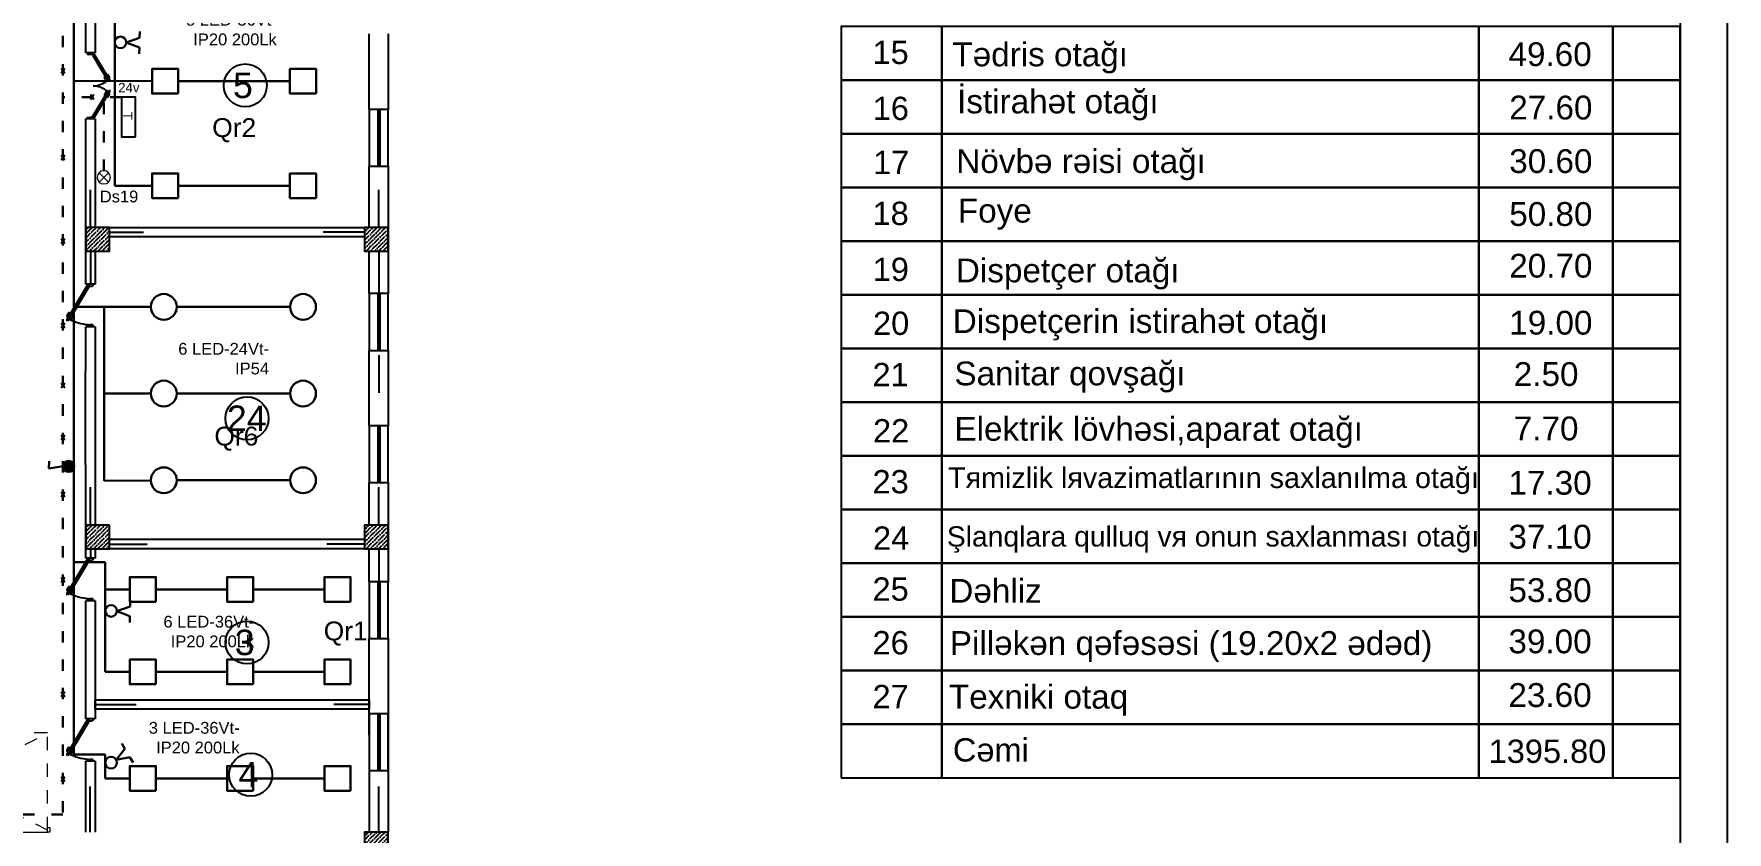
# Model space of a CAD drawing. Header units: millimetres. Extents: x 42452 to 2852333, y -419346 to 834876.
# Drawn here: x 2552441 to 2588276, y 308031 to 324931 of the extents above; entities that cross this region are included whole.
import ezdxf

# ---------------------------------------------------------------- set-up
doc = ezdxf.new("R2010")
doc.units = ezdxf.units.MM
for name, pattern in [('ACAD_ISO02W100', [15, 12, -3]), ('ACAD_ISO03W100', [30, 12, -18]), ('Штриховая', [564.444447, 282.222223, -282.222223])]:
    doc.linetypes.add(name, pattern=pattern)
for name, color, linetype, lineweight in [('0_Ном._пера__7_Ном._пера__7', 7, 'Continuous', 60), ('c_dv_l x_tti-25_Ном._пера__21_Ном._пера__21', 7, 'Continuous', 30), ('memar', 7, 'Continuous', 25), ('выкл1_IP54', 5, 'Continuous', 30), ('Выкл2_IP20', 5, 'Continuous', 30), ('ДВЕРИ', 7, 'Continuous', 5), ('Двери ArchiCAD_Ном._пера__143', 30, 'Continuous', 0), ('ДС', 5, 'Continuous', 30), ('надписи', 5, 'Continuous', 30), ('перегородка_Pen_No__7', 7, 'Continuous', 60), ('перегородка_Ном._пера__7_Ном._пера__7', 7, 'Continuous', 60), ('размер2_Ном._пера__148', 7, 'Continuous', 50), ('Соед_газа', 184, 'ACAD_ISO03W100', 30), ('Соедин', 5, 'Continuous', 30), ('Соедин_роз', 94, 'Continuous', 30), ('Соединение', 5, 'Continuous', 30), ('текст_свет', 5, 'Continuous', 30)]:
    doc.layers.add(name, color=color, linetype=linetype, lineweight=lineweight)
doc.layers.add('Layer2', color=7, linetype='Continuous')
doc.layers.add('размер', color=7, linetype='Continuous')
doc.layers.add('Двери ArchiCAD_Ном._пера__3', color=30, linetype='Continuous', lineweight=15, true_color=0xff6600)
doc.styles.add('Arial', font='arial.ttf', dxfattribs={"height": 200})
doc.styles.add('GENERATED_STYLE_1', font='times.ttf')
doc.styles.add('my_own', font='arial.ttf')
doc.styles.get("Standard").update_dxf_attribs({"font": 'arial.ttf'})
doc.styles.add('СГЕНЕРИР_СТИЛЬ_1', font='arial.ttf')

# ---------------------------------------------------------------- blocks, each defined once
blk = doc.blocks.new('Ворота гаражные подъемные 16')
at = {"layer": 'Двери ArchiCAD_Ном._пера__143', "linetype": 'Штриховая'}
for p, q in [((-1990, -2500), (-1990, -440)), ((-1990, -440), (1990, -2500)), ((1990, -440), (-1990, -2500)), ((1990, -440), (1990, -2500)), ((1990, -2500), (-1990, -2500))]:
    blk.add_line(p, q, dxfattribs=at)
at = {"layer": 'Двери ArchiCAD_Ном._пера__3', "linetype": 'Continuous'}
for p, q in [((-1990, -400), (-2040, -400)), ((-2040, -400), (-2040, -500)), ((-2040, -500), (-1990, -500)), ((-1990, -500), (-1990, -400)), ((-1990, -400), (1990, -400)), ((2040, -400), (1990, -400)), ((1990, -400), (1990, -500)), ((1990, -500), (2040, -500)), ((2040, -500), (2040, -400))]:
    blk.add_line(p, q, dxfattribs=at)
blk = doc.blocks.new('DSA')
at = {"layer": 'ДВЕРИ', "color": 251, "lineweight": 25, "true_color": 0x636466}
for p, q in [((153780, 788017), (153820, 788017)), ((153780, 787928), (153812, 787928)), ((153780, 787928), (153812, 787928)), ((153804, 787910), (153811, 787922)), ((153804, 787910), (154462, 787520)), ((153811, 787922), (153818, 787918)), ((153812, 787928), (153812, 787965)), ((153812, 787965), (153820, 787965)), ((153818, 787918), (153832, 787941)), ((153820, 787965), (153820, 788016)), ((153832, 787941), (154468, 787562)), ((155336, 787941), (154700, 787562)), ((155364, 787910), (154706, 787520)), ((155350, 787918), (155336, 787941)), ((155388, 788017), (155348, 788017)), ((155348, 787965), (155348, 788016)), ((155356, 787965), (155348, 787965)), ((155357, 787922), (155350, 787918)), ((155356, 787928), (155356, 787965)), ((155388, 787928), (155356, 787928)), ((155388, 787928), (155356, 787928)), ((155364, 787910), (155357, 787922)), ((154318, 787574), (154320, 787576)), ((154372, 787532), (154321, 787563)), ((154331, 787579), (154372, 787555)), ((154366, 787654), (154365, 787652)), ((154365, 787571), (154368, 787575)), ((154415, 787542), (154365, 787571)), ((154367, 787641), (154409, 787616)), ((154428, 787627), (154377, 787657)), ((154383, 787557), (154384, 787560)), ((154388, 787610), (154391, 787615)), ((154391, 787615), (154441, 787585)), ((154401, 787550), (154394, 787538)), ((154411, 787605), (154410, 787603)), ((154418, 787546), (154415, 787542)), ((154426, 787594), (154433, 787605)), ((154441, 787585), (154438, 787580)), ((154456, 787542), (154468, 787562)), ((154470, 787534), (154456, 787542)), ((154462, 787520), (154470, 787534)), ((154698, 787534), (154712, 787542)), ((154706, 787520), (154698, 787534)), ((154712, 787542), (154700, 787562)), ((154777, 787615), (154727, 787585)), ((154727, 787585), (154730, 787580)), ((154742, 787594), (154735, 787605)), ((154740, 787627), (154791, 787657)), ((154750, 787546), (154753, 787542)), ((154753, 787542), (154803, 787571)), ((154757, 787605), (154758, 787603)), ((154801, 787641), (154760, 787616)), ((154767, 787550), (154775, 787538)), ((154780, 787610), (154777, 787615)), ((154785, 787557), (154784, 787560)), ((154837, 787579), (154796, 787555)), ((154797, 787532), (154847, 787563)), ((154803, 787571), (154800, 787575)), ((154802, 787654), (154804, 787652)), ((154850, 787574), (154848, 787576))]:
    blk.add_line(p, q, dxfattribs=at)
for centre, radius, start, end in [((154002, 787952), 583, 319.7101, 357.5846), ((155160, 787950), 576, 182.1815, 220.5237), ((154325, 787569), 7.98, 149.2867, 239.2867), ((154327, 787572), 7.98, 59.2867, 149.2867), ((154371, 787648), 7.98, 149.2867, 239.2867), ((154373, 787650), 7.98, 59.2867, 149.2867), ((154376, 787561), 7.98, 239.2867, 329.2867), ((154380, 787546), 16, 239.2867, 329.2867), ((154404, 787609), 7.98, 329.2867, 59.2867), ((154420, 787613), 16, 329.2867, 59.2867), ((154748, 787613), 16, 120.7133, 210.7133), ((154764, 787609), 7.98, 120.7133, 210.7133), ((154788, 787546), 16, 210.7133, 300.7133), ((154792, 787561), 7.98, 210.7133, 300.7133), ((154795, 787650), 7.98, 30.7133, 120.7133), ((154797, 787648), 7.98, 300.7133, 30.7133), ((154842, 787572), 7.98, 30.7133, 120.7133), ((154843, 787569), 7.98, 300.7133, 30.7133)]:
    blk.add_arc(centre, radius, start, end, dxfattribs=at)
blk = doc.blocks.new('qapi 700')
at = {"layer": 'ДВЕРИ', "color": 251, "lineweight": 25, "true_color": 0x636466}
for p, q in [((1281620, 90086), (1281659, 90086)), ((1281659, 90034), (1281659, 90086)), ((1282420, 90086), (1282380, 90086)), ((1282380, 90034), (1282380, 90085)), ((1281620, 89997), (1281651, 89997)), ((1281651, 89997), (1281651, 90034)), ((1281651, 90034), (1281659, 90034)), ((1282368, 90010), (1281735, 89633)), ((1282395, 89980), (1281741, 89591)), ((1282382, 89987), (1282368, 90010)), ((1282388, 90034), (1282380, 90034)), ((1282388, 89991), (1282382, 89987)), ((1282388, 89997), (1282388, 90034)), ((1282420, 89997), (1282388, 89997)), ((1282420, 89997), (1282388, 89997)), ((1282395, 89980), (1282388, 89991)), ((1281733, 89605), (1281747, 89613)), ((1281741, 89591), (1281733, 89605)), ((1281747, 89613), (1281735, 89633)), ((1281812, 89685), (1281762, 89656)), ((1281762, 89656), (1281765, 89651)), ((1281776, 89665), (1281770, 89676)), ((1281775, 89698), (1281826, 89728)), ((1281785, 89617), (1281787, 89613)), ((1281787, 89613), (1281837, 89642)), ((1281792, 89676), (1281793, 89674)), ((1281835, 89712), (1281794, 89687)), ((1281802, 89622), (1281809, 89609)), ((1281814, 89681), (1281812, 89685)), ((1281820, 89629), (1281818, 89631)), ((1281872, 89650), (1281831, 89626)), ((1281831, 89604), (1281881, 89634)), ((1281837, 89642), (1281835, 89646)), ((1281836, 89725), (1281838, 89722)), ((1281884, 89645), (1281883, 89647))]:
    blk.add_line(p, q, dxfattribs=at)
for centre, radius, start, end in [((1282471, 90052), 821, 183.4077, 209.5706), ((1281783, 89684), 15.9, 120.7133, 210.7133), ((1281798, 89680), 7.94, 120.7133, 210.7133), ((1281823, 89617), 15.9, 210.7133, 300.7133), ((1281827, 89633), 7.94, 210.7133, 300.7133), ((1281830, 89721), 7.94, 30.7133, 120.7133), ((1281831, 89718), 7.94, 300.7133, 30.7133), ((1281876, 89643), 7.94, 30.7133, 120.7133), ((1281877, 89641), 7.94, 300.7133, 30.7133)]:
    blk.add_arc(centre, radius, start, end, dxfattribs=at)
blk = doc.blocks.new('выкл2_IP20')
at = {"layer": 'Выкл2_IP20'}
for p, q in [((-105, 409), (-239, 409)), ((0, 125), (-105, 409)), ((0, 125), (105, 409)), ((105, 409), (239, 409))]:
    blk.add_line(p, q, dxfattribs=at)
blk.add_circle((0, 0), 125, dxfattribs=at)
blk = doc.blocks.new('х')
at = {"layer": 'Соед_газа', "color": 4, "ltscale": 25}
for p, q in [((38, 50), (-38, -50)), ((-38, 50), (38, -50))]:
    blk.add_line(p, q, dxfattribs=at)
blk = doc.blocks.new('дс')
at = {"layer": 'ДС', "linetype": 'Continuous', "lineweight": 0}
for p, q in [((-99, 99), (99, -99)), ((-99, -99), (99, 99))]:
    blk.add_line(p, q, dxfattribs=at)
blk.add_circle((0, 0), 140, dxfattribs=at)
blk = doc.blocks.new('выкл1_IP54')
at = {"layer": 'выкл1_IP54'}
blk.add_hatch(color=256, dxfattribs=at).paths.add_polyline_path([(125, 0, 1), (-125, 0, 1)])
for p, q in [((0, 125), (-70, 447)), ((-70, 447), (99, 447))]:
    blk.add_line(p, q, dxfattribs=at)
blk.add_circle((0, 0), 125, dxfattribs=at)

msp = doc.modelspace()

# ---------------------------------------------------------------- hatches: boundary and pattern name
at = {"layer": 'memar', "lineweight": 25}
h = msp.add_hatch(dxfattribs=at)
h.set_pattern_fill('ANSI36', color=256, scale=500)
h.set_pattern_definition([(45, (803142.44, 2602928.38), (33.1456304, 121.533978), [156.25, -31.25, 0, -31.25])])
h.paths.add_polyline_path([(2553540.05675, 320830.86639), (2553540.05675, 320330.86639), (2554040.05675, 320330.86639), (2554040.05675, 320830.86639)])
h = msp.add_hatch(dxfattribs=at)
h.set_pattern_fill('ANSI36', color=256, scale=500)
h.set_pattern_definition([(45, (797242.26, 2602928.38), (33.1456304, 121.533978), [156.25, -31.25, 0, -31.25])])
h.paths.add_polyline_path([(2559440.23291, 320830.86639), (2559440.23291, 320330.86639), (2559940.23291, 320330.86639), (2559940.23291, 320830.86639)])
h = msp.add_hatch(dxfattribs=at)
h.set_pattern_fill('ANSI36', color=256, scale=500)
h.set_pattern_definition([(45, (803142.44, 2596628.38), (33.1456304, 121.533978), [156.25, -31.25, 0, -31.25])])
h.paths.add_polyline_path([(2553540.05675, 314530.86639), (2553540.05675, 314030.86639), (2554040.05675, 314030.86639), (2554040.05675, 314530.86639)])
h = msp.add_hatch(dxfattribs=at)
h.set_pattern_fill('ANSI36', color=256, scale=500)
h.set_pattern_definition([(45, (797242.26, 2596628.38), (33.1456304, 121.533978), [156.25, -31.25, 0, -31.25])])
h.paths.add_polyline_path([(2559440.23291, 314530.86639), (2559440.23291, 314030.86639), (2559940.23291, 314030.86639), (2559940.23291, 314530.86639)])
h = msp.add_hatch(dxfattribs=at)
h.set_pattern_fill('ANSI36', color=256, scale=500)
h.set_pattern_definition([(45, (797242.066, 2590228.38), (33.1456304, 121.533978), [156.25, -31.25, 0, -31.25])])
h.paths.add_polyline_path([(2559440.42783, 308030.86639), (2559440.42783, 307230.86639), (2559940.42783, 307230.86639), (2559940.42783, 308030.86639)])

# ---------------------------------------------------------------- linework, layer by layer
at = {"color": 5, "lineweight": 30}
for p, q in [((2553952.13871, 313746.4318), (2553284.10499, 313746.4318)), ((2553952.13871, 309673.19406), (2553284.10499, 309673.19406)), ((2553952.13871, 309169.14417), (2553952.13871, 309673.19406))]:
    msp.add_line(p, q, dxfattribs=at)
for points in [[(2555495.82191, 323664.94496), (2554941.27963, 323664.94496), (2554941.27963, 324188.78336), (2555495.82191, 324188.78336)], [(2558413.57724, 323664.94496), (2557859.03496, 323664.94496), (2557859.03496, 324188.78336), (2558413.57724, 324188.78336)], [(2555495.82191, 321452.81939), (2554941.27963, 321452.81939), (2554941.27963, 321976.65779), (2555495.82191, 321976.65779)], [(2558413.57724, 321452.81939), (2557859.03496, 321452.81939), (2557859.03496, 321976.65779), (2558413.57724, 321976.65779)], [(2555023.8472, 312907.4236), (2554469.30492, 312907.4236), (2554469.30492, 313431.26201), (2555023.8472, 313431.26201)], [(2557083.38909, 312907.4236), (2556528.84681, 312907.4236), (2556528.84681, 313431.26201), (2557083.38909, 313431.26201)], [(2559142.93098, 312907.4236), (2558588.3887, 312907.4236), (2558588.3887, 313431.26201), (2559142.93098, 313431.26201)], [(2555023.8472, 311160.5505), (2554469.30492, 311160.5505), (2554469.30492, 311684.3889), (2555023.8472, 311684.3889)], [(2557083.38909, 311160.5505), (2556528.84681, 311160.5505), (2556528.84681, 311684.3889), (2557083.38909, 311684.3889)], [(2559142.93098, 311160.5505), (2558588.3887, 311160.5505), (2558588.3887, 311684.3889), (2559142.93098, 311684.3889)], [(2555023.8472, 308907.22497), (2554469.30492, 308907.22497), (2554469.30492, 309431.06337), (2555023.8472, 309431.06337)], [(2557083.38909, 308907.22497), (2556528.84681, 308907.22497), (2556528.84681, 309431.06337), (2557083.38909, 309431.06337)], [(2559142.93098, 308907.22497), (2558588.3887, 308907.22497), (2558588.3887, 309431.06337), (2559142.93098, 309431.06337)]]:
    msp.add_lwpolyline(points, close=True, dxfattribs=at)
at = {"layer": 'c_dv_l x_tti-25_Ном._пера__21_Ном._пера__21', "linetype": 'Continuous', "lineweight": 25, "flags": 128}
for points in [[(2504668.48455, 347094.91914), (2588276.03655, 347094.91914), (2588276.03655, 287972.43594), (2504668.48455, 287972.43594)], [(2508649.79655, 346099.59114), (2587280.70855, 346099.59114), (2587280.70855, 288967.76394), (2508649.79655, 288967.76394)]]:
    msp.add_lwpolyline(points, close=True, dxfattribs=at)
at = {"layer": 'Layer2', "color": 4}
msp.add_lwpolyline([(2554593.85444, 322753.87753), (2554593.85444, 323593.88607), (2554294.82112, 323593.88607), (2554294.82112, 322753.87753)], close=True, dxfattribs=at)
at = {"layer": 'memar', "color": 0, "lineweight": 25}
for p, q in [((2553739.8803, 324531.03607), (2553539.8803, 324531.03607)), ((2553739.8803, 323131.03607), (2553539.8803, 323131.03607))]:
    msp.add_line(p, q, dxfattribs=at)
at = {"layer": 'memar', "color": 251, "linetype": 'ACAD_ISO02W100', "lineweight": 25, "ltscale": 10, "true_color": 0x636466}
for p, q in [((2553570.11107, 324509.78859), (2553580.42503, 324503.66137)), ((2553580.42503, 324503.66137), (2553576.86217, 324497.664)), ((2553576.86217, 324497.664), (2553596.53507, 324485.97691)), ((2553585.33542, 324531.03607), (2553585.33542, 324503.13268)), ((2553585.33542, 324531.03607), (2553585.33542, 324503.13268)), ((2553585.33542, 324503.13268), (2553617.68253, 324503.13268)), ((2553570.11107, 323146.62289), (2553580.42503, 323152.75011)), ((2553576.86217, 323158.74748), (2553596.53507, 323170.43456)), ((2553580.42503, 323152.75011), (2553576.86217, 323158.74748)), ((2553585.33542, 323125.37541), (2553585.33542, 323153.2788)), ((2553585.33542, 323125.37541), (2553585.33542, 323153.2788)), ((2553585.33542, 323153.2788), (2553617.68253, 323153.2788))]:
    msp.add_line(p, q, dxfattribs=at)
at = {"layer": 'memar', "lineweight": 25}
for p, q in [((2559740.2329, 320830.86639), (2559740.2329, 321630.86639)), ((2554040.05675, 320730.86639), (2554763.32715, 320730.86639)), ((2559440.23291, 320730.86639), (2558563.32715, 320730.86639)), ((2559740.2329, 320330.86639), (2559740.05661, 319430.86639)), ((2559740.2329, 318130.86639), (2559740.2329, 317330.86639)), ((2559740.2329, 314530.86639), (2559740.2329, 315330.86639)), ((2554040.05675, 314130.86639), (2554840.05675, 314130.86639)), ((2559440.23291, 314130.86639), (2558640.23291, 314130.86639)), ((2559740.2329, 314030.86639), (2559740.05661, 313330.79026)), ((2553740.05675, 310730.86639), (2554607.09614, 310730.86639)), ((2559540.17431, 310730.87544), (2558791.53296, 310730.86791))]:
    msp.add_line(p, q, dxfattribs=at)
at = {"layer": 'memar', "color": 0, "lineweight": 25}
for points in [[(2553539.8803, 324531.03607), (2553539.8803, 329530.86639)], [(2553740.05675, 326730.86639), (2553739.8803, 324531.03607)], [(2559540.05675, 323330.79026), (2559540.05675, 324930.79026)], [(2559940.05675, 324930.79026), (2559940.05675, 323330.79026)], [(2553539.72126, 319631.24584), (2553539.8803, 323131.03607)], [(2553739.8803, 323131.03607), (2553740.05675, 320830.86639)], [(2559540.05675, 320830.86639), (2559540.05675, 322130.79026)], [(2559940.05675, 322130.79026), (2559940.05675, 319430.86639)], [(2553740.05675, 320330.86639), (2553739.94129, 319631.24584)], [(2559540.05675, 319430.86639), (2559540.05675, 320330.86639)], [(2553740.05675, 319631.24584), (2553539.63764, 319631.24584)], [(2553539.63764, 317791.24584), (2553539.68035, 318731.24584)], [(2553740.05675, 318731.24584), (2553539.63764, 318731.24584)], [(2553739.79276, 318731.24584), (2553739.63764, 317791.24584)], [(2559540.05675, 316630.86639), (2559540.05675, 318230.86639)], [(2559940.05675, 318230.86639), (2559940.05675, 316630.86639)], [(2553539.8803, 313830.86639), (2553531.88552, 317791.24584)], [(2553739.63764, 317791.24584), (2553739.8803, 314530.86639)], [(2559540.05675, 314530.86639), (2559540.05675, 315430.86639)], [(2559940.05675, 315430.86639), (2559940.05675, 313330.79026)], [(2553739.8803, 314030.86639), (2553739.8803, 313830.86639)], [(2559540.05675, 313330.79026), (2559540.05675, 314030.86639)], [(2553739.8803, 313830.86639), (2553539.8803, 313830.86639)], [(2553539.8803, 310430.86639), (2553539.8803, 312930.86639)], [(2553739.8803, 312930.86639), (2553539.8803, 312930.86639)], [(2553739.8803, 312930.86639), (2553739.97033, 310430.86639)], [(2553740.05675, 310430.86639), (2553539.8803, 310430.86639)], [(2553539.8803, 308030.86639), (2553539.8803, 309530.86639)], [(2553740.05675, 309530.86639), (2553539.8803, 309530.86639)], [(2553740.00274, 309530.86639), (2553740.05675, 308030.86639)]]:
    msp.add_lwpolyline(points, dxfattribs=at)
for points in [[(2559940.05661, 322130.79026), (2559940.05661, 323330.79026), (2559540.05661, 323330.79026), (2559540.05661, 322130.79026)], [(2559440.23291, 320630.86639), (2554040.05675, 320630.86639), (2554040.05675, 320830.86639), (2559440.23291, 320830.86639)], [(2559940.05661, 318230.86639), (2559940.05661, 319430.86639), (2559540.05661, 319430.86639), (2559540.05661, 318230.86639)], [(2559940.05661, 315430.86639), (2559940.05661, 316630.86639), (2559540.05661, 316630.86639), (2559540.05661, 315430.86639)], [(2559440.23291, 314030.86639), (2554040.05675, 314030.86639), (2554040.05675, 314230.86639), (2559440.23291, 314230.86639)], [(2559940.05661, 312130.79026), (2559940.05661, 313330.79026), (2559540.05661, 313330.79026), (2559540.05661, 312130.79026)], [(2559940.42783, 308030.86639), (2559540.42783, 308030.86639), (2559540.05661, 312130.79026), (2559940.05661, 312130.79026)], [(2559540.17431, 310630.87544), (2553740.05675, 310630.86639), (2553740.05675, 310830.86639), (2559540.17431, 310830.87544)], [(2559940.19545, 309334.71996), (2559940.19545, 310534.71996), (2559540.19545, 310534.71996), (2559540.19545, 309334.71996)]]:
    msp.add_lwpolyline(points, close=True, dxfattribs=at)
at = {"layer": 'memar', "color": 146, "lineweight": 25, "true_color": 0x105689}
for points in [[(2559771.19401, 323330.79026), (2559721.19401, 323330.79026), (2559721.19401, 322130.79026), (2559771.19401, 322130.79026)], [(2559771.19401, 319430.86639), (2559721.19401, 319430.86639), (2559721.19401, 318230.86639), (2559771.19401, 318230.86639)], [(2559771.19401, 316630.86639), (2559721.19401, 316630.86639), (2559721.19401, 315430.86639), (2559771.19401, 315430.86639)], [(2559771.19401, 313330.79026), (2559721.19401, 313330.79026), (2559721.19401, 312130.79026), (2559771.19401, 312130.79026)], [(2559771.33286, 310534.71996), (2559721.33286, 310534.71996), (2559721.33286, 309334.71996), (2559771.33286, 309334.71996)]]:
    msp.add_lwpolyline(points, close=True, dxfattribs=at)
at = {"layer": 'memar', "lineweight": 25}
for points in [[(2553637.87169, 320830.86639), (2553637.87169, 321630.86639)], [(2553637.87169, 320330.86639), (2553639.63764, 319631.24584)], [(2553637.87169, 314530.86639), (2553637.87169, 315330.86639)], [(2553637.87169, 314030.86639), (2553637.87169, 313830.86639)], [(2553633.21148, 308030.86639), (2553633.21148, 308995.47594)], [(2559740.42783, 308030.86639), (2559740.42783, 308995.47594)]]:
    msp.add_lwpolyline(points, dxfattribs=at)
at = {"layer": 'memar', "color": 3, "lineweight": 25}
for points in [[(2554040.05675, 320830.86639), (2553540.05675, 320830.86639), (2553540.05675, 320330.86639), (2554040.05675, 320330.86639)], [(2559940.23291, 320830.86639), (2559440.23291, 320830.86639), (2559440.23291, 320330.86639), (2559940.23291, 320330.86639)], [(2554040.05675, 314530.86639), (2553540.05675, 314530.86639), (2553540.05675, 314030.86639), (2554040.05675, 314030.86639)], [(2559940.23291, 314530.86639), (2559440.23291, 314530.86639), (2559440.23291, 314030.86639), (2559940.23291, 314030.86639)], [(2559940.42783, 308030.86639), (2559440.42783, 308030.86639), (2559440.42783, 307230.86639), (2559940.42783, 307230.86639)]]:
    msp.add_lwpolyline(points, close=True, dxfattribs=at)
at = {"layer": 'memar', "color": 0, "lineweight": 25}
for centre in [(2556914.29693, 323838.90108), (2557029.19029, 309247.04387)]:
    msp.add_circle(centre, 454.87332, dxfattribs=at)
at = {"layer": 'memar', "lineweight": 25}
for centre in [(2556951.45588, 316791.03702), (2556951.45588, 312045.83351)]:
    msp.add_circle(centre, 454.87332, dxfattribs=at)
at = {"layer": 'размер2_Ном._пера__148', "linetype": 'Continuous', "lineweight": 25, "flags": 128}
for points in [[(2569528.15058, 323947.91414), (2571658.45753, 323947.91414), (2571658.45753, 325084.07785), (2569528.15058, 325084.07785)], [(2571658.45753, 323947.91414), (2583020.09464, 323947.91414), (2583020.09464, 325084.07785), (2571658.45753, 325084.07785)], [(2583020.09464, 323947.91414), (2585860.50392, 323947.91414), (2585860.50392, 325084.07785), (2583020.09464, 325084.07785)], [(2585860.50392, 323947.91414), (2587280.70855, 323947.91414), (2587280.70855, 325084.07785), (2585860.50392, 325084.07785)], [(2569528.15058, 322811.75043), (2571658.45753, 322811.75043), (2571658.45753, 323947.91414), (2569528.15058, 323947.91414)], [(2571658.45753, 322811.75043), (2583020.09464, 322811.75043), (2583020.09464, 323947.91414), (2571658.45753, 323947.91414)], [(2583020.09464, 322811.75043), (2585860.50392, 322811.75043), (2585860.50392, 323947.91414), (2583020.09464, 323947.91414)], [(2585860.50392, 322811.75043), (2587280.70855, 322811.75043), (2587280.70855, 323947.91414), (2585860.50392, 323947.91414)], [(2569528.15058, 321675.58672), (2571658.45753, 321675.58672), (2571658.45753, 322811.75043), (2569528.15058, 322811.75043)], [(2571658.45753, 321675.58672), (2583020.09464, 321675.58672), (2583020.09464, 322811.75043), (2571658.45753, 322811.75043)], [(2583020.09464, 321675.58672), (2585860.50392, 321675.58672), (2585860.50392, 322811.75043), (2583020.09464, 322811.75043)], [(2585860.50392, 321675.58672), (2587280.70855, 321675.58672), (2587280.70855, 322811.75043), (2585860.50392, 322811.75043)], [(2569528.15058, 320539.42301), (2571658.45753, 320539.42301), (2571658.45753, 321675.58672), (2569528.15058, 321675.58672)], [(2571658.45753, 320539.42301), (2583020.09464, 320539.42301), (2583020.09464, 321675.58672), (2571658.45753, 321675.58672)], [(2583020.09464, 320539.42301), (2585860.50392, 320539.42301), (2585860.50392, 321675.58672), (2583020.09464, 321675.58672)], [(2585860.50392, 320539.42301), (2587280.70855, 320539.42301), (2587280.70855, 321675.58672), (2585860.50392, 321675.58672)], [(2569528.15058, 319403.2593), (2571658.45753, 319403.2593), (2571658.45753, 320539.42301), (2569528.15058, 320539.42301)], [(2571658.45753, 319403.2593), (2583020.09464, 319403.2593), (2583020.09464, 320539.42301), (2571658.45753, 320539.42301)], [(2583020.09464, 319403.2593), (2585860.50392, 319403.2593), (2585860.50392, 320539.42301), (2583020.09464, 320539.42301)], [(2585860.50392, 319403.2593), (2587280.70855, 319403.2593), (2587280.70855, 320539.42301), (2585860.50392, 320539.42301)], [(2569528.15058, 318267.09558), (2571658.45753, 318267.09558), (2571658.45753, 319403.2593), (2569528.15058, 319403.2593)], [(2571658.45753, 318267.09558), (2583020.09464, 318267.09558), (2583020.09464, 319403.2593), (2571658.45753, 319403.2593)], [(2583020.09464, 318267.09558), (2585860.50392, 318267.09558), (2585860.50392, 319403.2593), (2583020.09464, 319403.2593)], [(2585860.50392, 318267.09558), (2587280.70855, 318267.09558), (2587280.70855, 319403.2593), (2585860.50392, 319403.2593)], [(2569528.15058, 317130.93187), (2571658.45753, 317130.93187), (2571658.45753, 318267.09558), (2569528.15058, 318267.09558)], [(2571658.45753, 317130.93187), (2583020.09464, 317130.93187), (2583020.09464, 318267.09558), (2571658.45753, 318267.09558)], [(2583020.09464, 317130.93187), (2585860.50392, 317130.93187), (2585860.50392, 318267.09558), (2583020.09464, 318267.09558)], [(2585860.50392, 317130.93187), (2587280.70855, 317130.93187), (2587280.70855, 318267.09558), (2585860.50392, 318267.09558)], [(2569528.15058, 315994.76816), (2571658.45753, 315994.76816), (2571658.45753, 317130.93187), (2569528.15058, 317130.93187)], [(2571658.45753, 315994.76816), (2583020.09464, 315994.76816), (2583020.09464, 317130.93187), (2571658.45753, 317130.93187)], [(2583020.09464, 315994.76816), (2585860.50392, 315994.76816), (2585860.50392, 317130.93187), (2583020.09464, 317130.93187)], [(2585860.50392, 315994.76816), (2587280.70855, 315994.76816), (2587280.70855, 317130.93187), (2585860.50392, 317130.93187)], [(2569528.15058, 314858.60445), (2571658.45753, 314858.60445), (2571658.45753, 315994.76816), (2569528.15058, 315994.76816)], [(2571658.45753, 314858.60445), (2583020.09464, 314858.60445), (2583020.09464, 315994.76816), (2571658.45753, 315994.76816)], [(2583020.09464, 314858.60445), (2585860.50392, 314858.60445), (2585860.50392, 315994.76816), (2583020.09464, 315994.76816)], [(2585860.50392, 314858.60445), (2587280.70855, 314858.60445), (2587280.70855, 315994.76816), (2585860.50392, 315994.76816)], [(2569528.15058, 313722.44074), (2571658.45753, 313722.44074), (2571658.45753, 314858.60445), (2569528.15058, 314858.60445)], [(2571658.45753, 313722.44074), (2583020.09464, 313722.44074), (2583020.09464, 314858.60445), (2571658.45753, 314858.60445)], [(2583020.09464, 313722.44074), (2585860.50392, 313722.44074), (2585860.50392, 314858.60445), (2583020.09464, 314858.60445)], [(2585860.50392, 313722.44074), (2587280.70855, 313722.44074), (2587280.70855, 314858.60445), (2585860.50392, 314858.60445)], [(2569528.15058, 312586.27703), (2571658.45753, 312586.27703), (2571658.45753, 313722.44074), (2569528.15058, 313722.44074)], [(2571658.45753, 312586.27703), (2583020.09464, 312586.27703), (2583020.09464, 313722.44074), (2571658.45753, 313722.44074)], [(2583020.09464, 312586.27703), (2585860.50392, 312586.27703), (2585860.50392, 313722.44074), (2583020.09464, 313722.44074)], [(2585860.50392, 312586.27703), (2587280.70855, 312586.27703), (2587280.70855, 313722.44074), (2585860.50392, 313722.44074)], [(2569528.15058, 311450.11332), (2571658.45753, 311450.11332), (2571658.45753, 312586.27703), (2569528.15058, 312586.27703)], [(2571658.45753, 311450.11332), (2583020.09464, 311450.11332), (2583020.09464, 312586.27703), (2571658.45753, 312586.27703)], [(2583020.09464, 311450.11332), (2585860.50392, 311450.11332), (2585860.50392, 312586.27703), (2583020.09464, 312586.27703)], [(2585860.50392, 311450.11332), (2587280.70855, 311450.11332), (2587280.70855, 312586.27703), (2585860.50392, 312586.27703)], [(2569528.15058, 310313.94961), (2571658.45753, 310313.94961), (2571658.45753, 311450.11332), (2569528.15058, 311450.11332)], [(2571658.45753, 310313.94961), (2583020.09464, 310313.94961), (2583020.09464, 311450.11332), (2571658.45753, 311450.11332)], [(2583020.09464, 310313.94961), (2585860.50392, 310313.94961), (2585860.50392, 311450.11332), (2583020.09464, 311450.11332)], [(2585860.50392, 310313.94961), (2587280.70855, 310313.94961), (2587280.70855, 311450.11332), (2585860.50392, 311450.11332)], [(2569528.15058, 309177.7859), (2571658.45753, 309177.7859), (2571658.45753, 310313.94961), (2569528.15058, 310313.94961)], [(2571658.45753, 309177.7859), (2583020.09464, 309177.7859), (2583020.09464, 310313.94961), (2571658.45753, 310313.94961)], [(2583020.09464, 309177.7859), (2585860.50392, 309177.7859), (2585860.50392, 310313.94961), (2583020.09464, 310313.94961)], [(2585860.50392, 309177.7859), (2587280.70855, 309177.7859), (2587280.70855, 310313.94961), (2585860.50392, 310313.94961)]]:
    msp.add_lwpolyline(points, close=True, dxfattribs=at)
at = {"layer": 'Соед_газа', "ltscale": 20}
for p, q in [((2553055.0928, 329687.71366), (2553055.0928, 308406.43257)), ((2554294.82112, 323593.88607), (2553055.0928, 323593.88607)), ((2553920.09067, 322032.5628), (2553920.09067, 323593.88607)), ((2553055.0928, 308406.43257), (2551274.34999, 308406.43257))]:
    msp.add_line(p, q, dxfattribs=at)
at = {"layer": 'Соедин'}
for centre in [(2555189.50411, 319149.89257), (2558137.60911, 319149.89257), (2555189.50411, 317314.97641), (2558137.60911, 317314.97641), (2555189.50411, 315480.06026), (2558137.60911, 315480.06026)]:
    msp.add_circle(centre, 273.88803, dxfattribs=at)
at = {"layer": 'Соедин_роз', "color": 5, "lineweight": 30}
for p, q in [((2553284.10499, 309673.19406), (2553284.10499, 334293.44488)), ((2554151.27537, 321714.73859), (2554151.27537, 326138.98973)), ((2553284.10499, 323936.31398), (2554941.27963, 323926.86416)), ((2557859.03496, 323926.86416), (2555495.82191, 323926.86416)), ((2554151.27537, 321714.73859), (2554941.27963, 321714.73859)), ((2557859.03496, 321714.73859), (2555495.82191, 321714.73859)), ((2555463.39213, 319149.89257), (2557863.72108, 319149.89257)), ((2555463.39213, 317314.97641), (2557863.72108, 317314.97641)), ((2555463.39213, 315480.06026), (2557863.72108, 315480.06026)), ((2553952.13871, 311422.4697), (2553952.13871, 313746.4318)), ((2554469.30492, 313169.34281), (2553952.13871, 313169.34281)), ((2556528.84681, 313169.34281), (2555023.8472, 313169.34281)), ((2558588.3887, 313169.34281), (2557083.38909, 313169.34281)), ((2554469.30492, 311422.4697), (2553952.13871, 311422.4697)), ((2556528.84681, 311422.4697), (2555023.8472, 311422.4697)), ((2558588.3887, 311422.4697), (2557083.38909, 311422.4697)), ((2554469.30492, 309169.14417), (2553952.13871, 309169.14417)), ((2556528.84681, 309169.14417), (2555023.8472, 309169.14417)), ((2558588.3887, 309169.14417), (2557083.38909, 309169.14417))]:
    msp.add_line(p, q, dxfattribs=at)
at = {"layer": 'Соединение', "color": 5}
for p, q in [((2554915.61608, 319149.89257), (2553284.10499, 319149.89257)), ((2553928.33809, 319149.89257), (2553928.33809, 315467.21855)), ((2554915.61608, 317314.97641), (2553928.33809, 317314.97641))]:
    msp.add_line(p, q, dxfattribs=at)
at = {"layer": 'Соединение'}
msp.add_line((2554915.63066, 315477.23373), (2553928.33809, 315467.21855), dxfattribs=at)

# ---------------------------------------------------------------- block references
at = {"layer": 'memar', "color": 1, "lineweight": 25, "xscale": 0.8742429527605249, "yscale": 0.8742429527605249, "zscale": 0.8742429527605249, "rotation": 90.00000000000001}
msp.add_blockref('DSA', (3242535.82336, 188684.1533), dxfattribs=at)
at = {"layer": 'memar', "lineweight": 25, "xscale": -1.121843277023546, "yscale": 1.121843277023546, "zscale": 1.121843277023546, "rotation": 270}
for p in [(2452623.3823, -1119042.56442), (2452623.3823, -1124842.94387), (2452623.3823, -1128242.94387)]:
    msp.add_blockref('qapi 700', p, dxfattribs=at)
at = {"layer": 'memar', "color": 21, "linetype": 'Continuous', "lineweight": 25, "true_color": 0xff9955, "xscale": -1, "zscale": 1000, "rotation": 180}
msp.add_blockref('Ворота гаражные подъемные 16', (2550739.8803, 307630.86639), dxfattribs=at)
at = {"layer": 'выкл1_IP54', "xscale": 0.9382165775545692, "yscale": 0.9382165775545692, "zscale": 0.9382165775545692, "rotation": 87.19755679811637}
msp.add_blockref('выкл1_IP54', (2553179.06117, 315772.72053), dxfattribs=at)
at = {"layer": 'Выкл2_IP20', "xscale": 0.9814641926970523, "yscale": 0.9814641926970523, "zscale": 0.9814641926970523}
for p, rotation in [((2554273.93375, 324750.98336), 268.8515614581847), ((2554074.79709, 312714.84531), 268.8515614581847), ((2554074.79709, 309501.77425), 300.6385987355011)]:
    msp.add_blockref('выкл2_IP20', p, dxfattribs=dict(at, rotation=rotation))
at = {"layer": 'ДС', "xscale": -1, "rotation": 90}
msp.add_blockref('дс', (2553920.09067, 321892.5628), dxfattribs=at)
at = {"layer": 'Соед_газа'}
for p in [(2553055.0928, 324150.51501), (2553674.95696, 323593.88607), (2553055.0928, 322315.10574), (2553055.0928, 320541.50196), (2553055.0928, 318757.54296), (2553055.0928, 317487.9004), (2553055.0928, 316388.03779), (2553055.0928, 315176.6587), (2553055.0928, 313370.26268), (2553055.0928, 310947.82612), (2553055.0928, 309154.67564)]:
    msp.add_blockref('х', p, dxfattribs=at)

# ---------------------------------------------------------------- texts
at = {"layer": '0_Ном._пера__7_Ном._пера__7', "linetype": 'Continuous', "lineweight": 25, "char_height": 493.1604361, "attachment_point": 5, "style": 'СГЕНЕРИР_СТИЛЬ_1'}
for s, insert in [('1{\\fArial|b0|i0|c238|p38;5}', (2570572.73776, 324535.25784)), ('1{\\fArial|b0|i0|c238|p38;6}', (2570576.2861, 323350.42496)), ('1{\\fArial|b0|i0|c238|p38;7}', (2570583.51641, 322208.64046)), ('1{\\fArial|b0|i0|c238|p38;8}', (2570572.73776, 321126.76671)), ('1{\\fArial|b0|i0|c238|p38;9}', (2570576.2861, 319941.93383)), ('{\\fArial|b0|i0|c238|p38;20}', (2570583.51641, 318800.14933)), ('{\\fArial|b0|i0|c238|p38;21}', (2570572.73776, 317718.27558)), ('{\\fArial|b0|i0|c238|p38;22}', (2570583.51641, 316527.82191)), ('{\\fArial|b0|i0|c238|p38;23}', (2570572.73776, 315445.94816)), ('{\\fArial|b0|i0|c238|p38;24}', (2570583.51641, 314255.49449)), ('{\\fArial|b0|i0|c238|p38;25}', (2570572.73776, 313173.62073)), ('{\\fArial|b0|i0|c238|p38;26}', (2570572.73776, 312037.45702)), ('{\\fArial|b0|i0|c238|p38;2}7', (2570572.73776, 310901.29331))]:
    msp.add_mtext(s, dxfattribs=dict(at, insert=insert))
at = {"layer": 'memar', "linetype": 'Continuous', "lineweight": 25, "char_height": 540, "attachment_point": 3, "style": 'СГЕНЕРИР_СТИЛЬ_1'}
for s, insert in [('5', (2557074.56712, 324110.74103)), ('24', (2557365.62008, 317062.87697)), ('3', (2557111.72607, 312317.67345)), ('4', (2557189.46049, 309518.88382))]:
    msp.add_mtext(s, dxfattribs=dict(at, insert=insert))
at = {"layer": 'надписи', "color": 1, "char_height": 250, "attachment_point": 9, "style": 'my_own'}
for s, insert, width in [('{\\fArial|b0|i0|c238|p34;8 }LED-{\\fArial|b0|i0|c238|p34;36}Vt-{\\fArial|b0|i0|c238|p34;\\P}IP{\\fArial|b0|i0|c238|p34;20 200Lk}', (2557581.69583, 324684.85613), 2079.5118261), ('{\\fArial|b0|i0|c238|p34;6 }LED-{\\fArial|b0|i0|c238|p34;24}Vt-{\\fArial|b0|i0|c238|p34;\\P}IP{\\fArial|b0|i0|c238|p34;54}', (2557417.58622, 317718.05486), 3945.2394495), ('{\\fArial|b0|i0|c238|p34;6 }LED-{\\fArial|b0|i0|c238|p34;36}Vt-{\\fArial|b0|i0|c238|p34;\\P}IP{\\fArial|b0|i0|c238|p34;20 200Lk}', (2557104.42484, 311941.27951), 2079.5118261), ('{\\fArial|b0|i0|c238|p34;3 }LED-{\\fArial|b0|i0|c238|p34;36}Vt-{\\fArial|b0|i0|c238|p34;\\P}IP{\\fArial|b0|i0|c238|p34;20 200Lk}', (2556794.74636, 309694.08833), 2079.5118261)]:
    msp.add_mtext(s, dxfattribs=dict(at, insert=insert, width=width))
at = {"layer": 'надписи', "color": 5, "char_height": 400, "attachment_point": 1, "style": 'Arial'}
for s, insert, width in [('Qr2', (2556214.30703, 323145.76976), 541.4951903), ('Qr6', (2556260.88424, 316614.58678), 541.4951903), ('Qr{\\fArial|b0|i0|c238|p34;1}', (2558574.88297, 312489.51007), 1288.0331051)]:
    msp.add_mtext(s, dxfattribs=dict(at, insert=insert, width=width))
at = {"layer": 'перегородка_Pen_No__7', "color": 7, "linetype": 'Continuous', "lineweight": 25, "attachment_point": 1, "style": 'GENERATED_STYLE_1'}
for s, insert, char_height in [('\\A1;{\\pql;\\fArial CYR|b0|i0|c204|p34;T\\fArial Az Lat|b0|i0|c204|p34;я\\fArial CYR|b0|i0|c204|p34;mizlik l\\fArial Az Lat|b0|i0|c204|p34;я\\fArial CYR|b0|i0|c204|p34;vazimatlarının saxlanılma otağı}', (2571787.02301, 315751.65111), 435.32020625), ('\\A1;{\\pql;\\fArial CYR|b0|i0|c204|p34;Şlanqlara qulluq v\\fArial Az Lat|b0|i0|c204|p34;я\\fArial CYR|b0|i0|c204|p34; onun saxlanması otağı}', (2571762.06652, 314505.57393), 428.3579355)]:
    msp.add_mtext(s, dxfattribs=dict(at, insert=insert, char_height=char_height))
at = {"layer": 'перегородка_Ном._пера__7_Ном._пера__7', "linetype": 'Continuous', "lineweight": 25, "style": 'СГЕНЕРИР_СТИЛЬ_1'}
for s, insert, char_height, attachment_point in [('{\\fArial|b0|i0|c238|p38;Tədris otağı}', (2573737.62404, 324748.0858), 503.8941393, 2), ('49.60', (2583648.91265, 324752.75158), 503.894139, 1), ('{\\fArial|b0|i0|c238|p38;İstirahət otağı}', (2574111.72222, 323751.80848), 503.8941393, 2), ('{\\fArial|b0|i0|c238|p38;27}.{\\fArial|b0|i0|c238|p38;6}0', (2583664.5073, 323622.5146), 503.8941393, 1), ('{\\fArial|b0|i0|c238|p38;Növbə rəisi otağı}', (2574604.26243, 322487.56771), 503.8941393, 2), ('{\\fArial|b0|i0|c238|p38;30}.{\\fArial|b0|i0|c238|p38;6}0', (2583664.50787, 322489.02318), 503.8941393, 1), ('{\\fArial|b0|i0|c238|p38;Foye}', (2572777.69397, 321438.70765), 503.8941393, 2), ('{\\fArial|b0|i0|c238|p38;5}0.80', (2583664.50842, 321368.60685), 503.8941393, 1), ('{\\fArial|b0|i0|c238|p38;Dispetçer otağı}', (2574320.81033, 320174.46688), 503.8941393, 2), ('20.70', (2583664.5078, 320274.34071), 503.894139, 1), ('{\\fArial|b0|i0|c238|p38;Dispetçerin istirahət otağı}', (2575858.53939, 319100.26772), 503.8941393, 2), ('{\\fArial|b0|i0|c238|p38;1}9.00', (2583664.50836, 319067.50845), 503.8941393, 1), ('Sanitar qovşağı', (2571922.87989, 317993.77105), 503.8941393, 1), ('{\\fArial|b0|i0|c238|p38;2}.{\\fArial|b0|i0|c238|p38;5}0', (2583760.91368, 317980.48859), 503.8941393, 1), ('{\\fArial|b0|i0|c238|p38;Elektrik lövhəsi,aparat otağı}', (2571922.88045, 316820.58977), 503.8941393, 1), ('7.70', (2583760.91424, 316829.45242), 503.894139, 1), ('{\\fArial|b0|i0|c238|p38;17}.{\\fArial|b0|i0|c238|p38;3}0', (2583647.24737, 315678.813), 503.8941393, 1), ('37.10', (2583647.24793, 314537.64034), 503.894139, 1), ('{\\fArial|b0|i0|c238|p38;Dəhliz}', (2572793.16367, 313391.57408), 503.8941393, 2), ('{\\fArial|b0|i0|c238|p38;53}.{\\fArial|b0|i0|c238|p38;8}0', (2583647.24812, 313405.93445), 503.8941393, 1), ('{\\fArial|b0|i0|c238|p38;Pilləkən qəfəsəsi (19.20x2 ədəd)}', (2576931.12172, 312285.99118), 503.8941393, 2), ('{\\fArial|b0|i0|c238|p38;39}.{\\fArial|b0|i0|c238|p38;0}0', (2583647.24868, 312321.56318), 503.8941393, 1), ('{\\fArial|b0|i0|c238|p38;Texniki otaq}', (2573703.15195, 311149.82747), 503.8941393, 2), ('23.60', (2583647.24868, 311185.39947), 503.894139, 1), ('{\\fArial|b0|i0|c238|p38;Cəmi}', (2571889.74493, 310018.92082), 493.1604361, 1), ('139{\\fArial|b0|i0|c238|p38;5}.{\\fArial|b0|i0|c238|p38;8}0', (2583229.00974, 309990.04772), 493.1604361, 1)]:
    msp.add_mtext(s, dxfattribs=dict(at, insert=insert, char_height=char_height, attachment_point=attachment_point))
at = {"layer": 'размер', "color": 3, "insert": (2554675.85185, 323892.72314), "char_height": 200, "attachment_point": 3, "style": 'my_own'}
msp.add_mtext('24v', dxfattribs=at)
at = {"layer": 'размер', "color": 3, "insert": (2554524.49104, 323110.46761), "char_height": 200, "attachment_point": 3, "rotation": 270, "style": 'my_own'}
msp.add_mtext('T', dxfattribs=at)
at = {"layer": 'текст_свет', "insert": (2554650.08926, 321611.92767), "char_height": 250, "width": 720.2003836, "attachment_point": 3}
msp.add_mtext('{\\fArial|b0|i0|c0|p34;Ds\\fArial|b0|i0|c204|p34;19}', dxfattribs=at)

doc.saveas('drawing.dxf')
